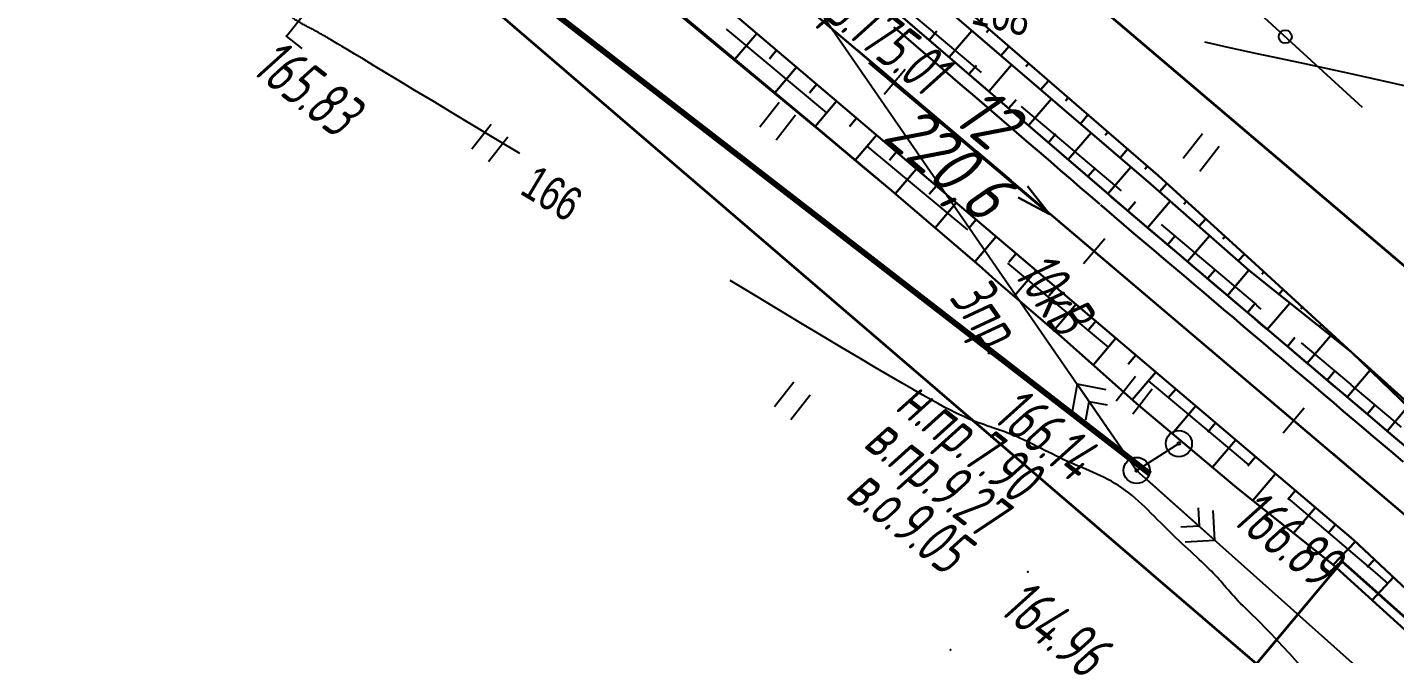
# Model space of a CAD drawing. Header units: millimetres. Extents: x -1799 to 6962, y -1020 to 4121.
# Drawn here: x 6462.8 to 6567.4, y -115.3 to -67.4 of the extents above; entities that cross this region are included whole.
import ezdxf

# ---------------------------------------------------------------- set-up
doc = ezdxf.new("R2010")
doc.units = ezdxf.units.MM
doc.linetypes.add('CONTI', pattern=[0])
doc.linetypes.add('STROT', pattern=[1.7, 0.5, -1.2])
for name, color, linetype, lineweight in [('10', 1, 'Continuous', 35), ('КОПИЯ_ОСЬ_13_ОТКОСЫ', 7, 'Continuous', 30), ('КОПИЯ_ОСЬ_ГРАНИЦЫ_ПОЛОС', 7, 'Continuous', 30), ('Новые опоры', 5, 'Continuous', 35), ('ОСЬ_ВЕРХ_ПОКРЫТИЯ_ГРАНИЦЫ_ПОЛОС', 7, 'Continuous', 30), ('ОСЬ_ВЕРХ_ПОКРЫТИЯ_ОСЬ', 1, 'Continuous', 30), ('Уклоны ПЧ', 5, 'Continuous', 30)]:
    doc.layers.add(name, color=color, linetype=linetype, lineweight=lineweight)
for name, color, linetype in [('GOR_BDEFAULT', 212, 'CONTI'), ('NAD_MDEFAULT', 7, 'CONTI'), ('PI_OTDEFAULT', 172, 'CONTI'), ('PI_TTDEFAULT', 5, 'CONTI'), ('SIT_LDEFAULT', 7, 'CONTI'), ('USLZNDEFAULT', 7, 'CONTI'), ('КОПИЯ_ОСЬ_ТАНГЕНСЫ', 1, 'Continuous'), ('ОСЬ_ВЕРХ_ПОКРЫТИЯ_ПИКЕТЫ', 1, 'Continuous'), ('ОСЬ_ВЕРХ_ПОКРЫТИЯ_ТАНГЕНСЫ', 1, 'Continuous'), ('разметка', 7, 'Continuous')]:
    doc.layers.add(name, color=color, linetype=linetype)
doc.styles.add('eskd', font='spds.shx', dxfattribs={"width": 1.2, "oblique": 15})
doc.styles.add('SHRFT', font='TXT', dxfattribs={"width": 3.5})
doc.styles.add('ГОСТ', font='', dxfattribs={"oblique": 15, "height": 4})
doc.styles.get('ГОСТ').set_extended_font_data('GOST type A')

# ---------------------------------------------------------------- blocks, each defined once
blk = doc.blocks.new('BL_26')
at = {"color": 0}
for radius in [1, 0.1]:
    blk.add_circle((0, 0), radius, dxfattribs=at)
blk = doc.blocks.new('BL_2011')
at = {"color": 0}
for p, q in [((0, 0), (0, 2.4)), ((1.6, 0), (1.6, 2.4))]:
    blk.add_line(p, q, dxfattribs=at)
blk = doc.blocks.new('BL_108')
at = {"color": 0}
for p, q in [((-0.8, 7), (0, 6.3)), ((0, 0), (0, 7)), ((0, 6.3), (0.8, 7)), ((-1.2, 5.8), (0, 5)), ((0, 5), (1.2, 5.8)), ((-1.8, 4.7), (0, 3.6)), ((0, 3.6), (1.8, 4.7)), ((-2.2, 3.6), (0, 2)), ((0, 2), (2.2, 3.6)), ((1.5, 0), (0, 0))]:
    blk.add_line(p, q, dxfattribs=at)
blk = doc.blocks.new('*U55')
at = {"layer": 'КОПИЯ_ОСЬ_13_ОТКОСЫ'}
for points in [[(150.64, -158.21), (165.84, -171.21), (173.35, -177.81), (181.17, -184.05)], [(148.25, -154.85), (157.32, -162.71), (158.82, -164.02), (166.39, -170.56), (168.09, -172.11), (173.8, -177.29), (181.17, -184.05)], [(153.48, -159.38), (153.27, -159.62)], [(154.99, -160.69), (154.37, -161.4)], [(156.5, -162), (156.29, -162.23)], [(158.01, -163.31), (157.41, -164)], [(159.52, -164.62), (159.32, -164.85)], [(161.03, -165.93), (160.45, -166.6)], [(162.55, -167.24), (162.35, -167.46)], [(164.06, -168.54), (163.49, -169.2)], [(165.57, -169.85), (165.38, -170.07)], [(167.07, -171.17), (166.5, -171.8)], [(168.55, -172.52), (168.36, -172.73)], [(170.03, -173.87), (169.51, -174.44)], [(171.51, -175.21), (171.34, -175.4)], [(172.99, -176.56), (172.52, -177.08)], [(174.47, -177.91), (174.31, -178.08)], [(175.94, -179.26), (175.61, -179.62)], [(177.41, -180.61), (177.3, -180.73)], [(178.89, -181.96), (178.74, -182.12)], [(180.36, -183.31), (180.31, -183.36)]]:
    blk.add_lwpolyline(points, dxfattribs=at)
blk = doc.blocks.new('*U56')
at = {"layer": 'КОПИЯ_ОСЬ_13_ОТКОСЫ'}
for points in [[(0, 0), (6.79, -6.52), (14.64, -12.73), (16.54, -14.36), (30.23, -26.2), (37.37, -32.31)], [(0, 0), (7, -6.28), (14.81, -12.54), (15.98, -13.55), (30.37, -26.03), (37.37, -32.31)], [(2.98, -2.67), (2.89, -2.77)], [(4.46, -4.01), (4.43, -4.04)], [(5.95, -5.35), (5.77, -5.54)], [(7.46, -6.66), (7.41, -6.73)], [(9.02, -7.91), (8.84, -8.14)], [(10.58, -9.16), (10.52, -9.23)], [(12.15, -10.41), (11.98, -10.62)], [(13.71, -11.66), (13.65, -11.73)], [(15.25, -12.92), (15.09, -13.11)], [(16.76, -14.23), (16.71, -14.3)], [(18.27, -15.54), (18.12, -15.73)], [(19.79, -16.86), (19.73, -16.92)], [(21.3, -18.17), (21.14, -18.34)], [(22.81, -19.48), (22.76, -19.53)], [(24.32, -20.79), (24.17, -20.96)], [(25.83, -22.1), (25.78, -22.15)], [(27.34, -23.41), (27.19, -23.58)], [(28.85, -24.72), (28.8, -24.77)], [(30.36, -26.03), (30.22, -26.19)], [(31.85, -27.36), (31.8, -27.42)], [(33.34, -28.7), (33.26, -28.79)], [(34.83, -30.03), (34.8, -30.06)], [(36.32, -31.37), (36.3, -31.39)]]:
    blk.add_lwpolyline(points, dxfattribs=at)
blk = doc.blocks.new('Стрелка')
at = {"layer": 'Уклоны ПЧ', "ltscale": 2}
for points in [[(-0.02, -0.05), (-0.02, 17.97)], [(-0.02, -0.05), (-0.58, 2.62)], [(-0.02, -0.05), (0.53, 2.62)]]:
    blk.add_lwpolyline(points, dxfattribs=at)

msp = doc.modelspace()

# ---------------------------------------------------------------- linework, layer by layer
at = {"layer": '10'}
for points in [[(6793.35, -384.84), (6770.37, -319.07), (6764.77, -303.04), (6757.12, -284.91), (6740.02, -244.43), (6734.48, -237.3), (6720.36, -219.1), (6715.48, -214.91), (6691.38, -194.23), (6670.76, -176.53), (6602.52, -114.87), (6488.07, -17.7), (6445.51, 26.02), (6390.83, 91.9), (6326.94, 163.71), (6272.93, 214.1), (6270.11, 207.68), (6248, 222.4), (6234.43, 228.78), (6235.36, 230.3), (6147.93, 271.03)], [(6198.35, 229.81), (6243.16, 208.23), (6255.13, 195.99), (6255.13, 195.99), (6309.2, 140.67), (6342.21, 105.96), (6373.72, 73.18), (6408.06, 37.26), (6403.84, 29.49), (6423.25, 6.01), (6467.58, -39.55), (6556.81, -116.04), (6563.36, -108.24), (6618.87, -157.59), (6676.04, -208.42), (6688.22, -220.56), (6691.48, -224.46), (6687.19, -229.45), (6727.12, -269.92), (6727.12, -269.92), (6741.72, -309.71), (6748.6, -301.15), (6752.28, -311.33), (6772.9, -369.57)], [(6272.93, 214.1), (6326.94, 163.71), (6390.83, 91.9), (6445.51, 26.02), (6488.07, -17.7), (6602.52, -114.87), (6670.76, -176.53), (6691.38, -194.23), (6715.48, -214.91), (6720.36, -219.1), (6734.48, -237.3), (6740.02, -244.43), (6757.12, -284.91), (6764.77, -303.04), (6770.37, -319.07), (6793.35, -384.84), (6802.17, -388.78), (6818.27, -433.08), (6818.27, -433.08), (6854.48, -549.11), (6853.3, -551.03), (6857.05, -557.06), (6863, -576.5), (6882.06, -646.69)]]:
    msp.add_lwpolyline(points, dxfattribs=at)
at = {"layer": 'GOR_BDEFAULT', "color": 212, "flags": 128}
for points, elevation in [([(6493.85, -73.08), (6492.47, -72.25), (6491.26, -71.52), (6490.2, -70.88), (6489.3, -70.34), (6488.53, -69.87), (6487.88, -69.49), (6487.35, -69.16), (6486.91, -68.9), (6486.56, -68.7), (6486.29, -68.53), (6486.08, -68.41), (6485.92, -68.31), (6485.8, -68.24), (6485.7, -68.19), (6485.62, -68.14), (6485.54, -68.09), (6485.47, -68.05), (6485.39, -68.01), (6485.32, -67.96), (6485.25, -67.92), (6485.17, -67.88), (6485.1, -67.84), (6485.03, -67.8), (6484.96, -67.76), (6484.89, -67.72), (6484.82, -67.68), (6484.75, -67.64), (6484.68, -67.6), (6484.6, -67.57), (6484.53, -67.53), (6484.46, -67.49), (6484.38, -67.45), (6484.31, -67.41), (6484.23, -67.37), (6484.16, -67.33), (6484.08, -67.29), (6484.01, -67.25), (6483.93, -67.21), (6483.85, -67.17), (6483.78, -67.13), (6483.71, -67.09), (6483.63, -67.05), (6483.56, -67.01), (6483.49, -66.96), (6483.43, -66.92), (6483.36, -66.88), (6483.3, -66.84), (6483.23, -66.79), (6483.17, -66.75), (6483.11, -66.71), (6483.06, -66.67), (6483, -66.62), (6482.95, -66.58), (6482.9, -66.54), (6482.86, -66.51), (6482.81, -66.47), (6482.77, -66.43), (6482.73, -66.4), (6482.69, -66.37), (6482.66, -66.34), (6482.36, -66.11), (6481.66, -65.81), (6481.54, -65.77), (6481.4, -65.72), (6481.26, -65.67), (6481.1, -65.61), (6480.94, -65.56), (6480.78, -65.5), (6480.61, -65.44), (6480.45, -65.38), (6480.28, -65.33), (6480.12, -65.27), (6479.96, -65.22), (6479.81, -65.16), (6479.67, -65.11), (6479.54, -65.07), (6479.42, -65.03)], 166), ([(6556.86, -69.46), (6554.86, -69.03), (6552.84, -68.58)], 168), ([(6604.98, -87.42), (6604, -86.87), (6602.91, -86.25), (6601.71, -85.58), (6600.42, -84.86), (6599.04, -84.1), (6597.59, -83.32), (6596.07, -82.51), (6594.49, -81.69), (6592.87, -80.86), (6591.2, -80.04), (6589.51, -79.22), (6587.79, -78.43), (6586.07, -77.66), (6584.34, -76.93), (6582.62, -76.23), (6580.91, -75.59), (6579.21, -74.99), (6577.53, -74.44), (6575.85, -73.92), (6574.18, -73.44), (6572.5, -72.98), (6570.83, -72.55), (6569.14, -72.14), (6567.44, -71.74), (6565.73, -71.36), (6564.01, -70.98), (6562.26, -70.61), (6560.49, -70.23), (6558.69, -69.85), (6556.86, -69.46)], 168), ([(6500.48, -77.08), (6498.65, -75.98), (6496.92, -74.93), (6495.32, -73.97), (6493.85, -73.08)], 166), ([(6523.56, -90.97), (6521.98, -90.03), (6520.28, -89.01), (6518.47, -87.92), (6516.57, -86.78)], 166), ([(6606.27, -172.87), (6605.93, -172.24), (6605.56, -171.53), (6605.15, -170.77), (6604.72, -169.96), (6604.26, -169.1), (6603.79, -168.22), (6603.31, -167.32), (6602.82, -166.41), (6602.33, -165.5), (6601.84, -164.6), (6601.36, -163.72), (6600.9, -162.88), (6600.45, -162.07), (6600.03, -161.31), (6599.64, -160.62), (6599.28, -159.99), (6598.96, -159.43), (6598.66, -158.93), (6598.39, -158.48), (6598.14, -158.09), (6597.92, -157.74), (6597.72, -157.44), (6597.54, -157.17), (6597.37, -156.94), (6597.21, -156.74), (6597.07, -156.55), (6596.93, -156.39), (6596.81, -156.24), (6596.68, -156.1), (6596.56, -155.96), (6596.43, -155.82), (6596.31, -155.68), (6596.19, -155.54), (6596.07, -155.39), (6595.95, -155.24), (6595.84, -155.08), (6595.73, -154.92), (6595.63, -154.75), (6595.53, -154.58), (6595.44, -154.39), (6595.36, -154.19), (6595.28, -153.99), (6595.22, -153.77), (6595.17, -153.54), (6595.13, -153.29), (6595.1, -153.03), (6595.08, -152.76), (6595.08, -152.48), (6595.08, -152.19), (6595.08, -151.89), (6595.09, -151.59), (6595.11, -151.29), (6595.13, -150.99), (6595.14, -150.69), (6595.16, -150.4), (6595.18, -150.12), (6595.19, -149.84), (6595.19, -149.58), (6595.19, -149.32), (6595.18, -149.09), (6595.16, -148.87), (6595.13, -148.67), (6595.09, -148.48), (6595.04, -148.31), (6594.99, -148.15), (6594.93, -148), (6594.86, -147.87), (6594.78, -147.74), (6594.7, -147.62), (6594.61, -147.51), (6594.52, -147.41), (6594.43, -147.3), (6594.33, -147.21), (6594.22, -147.11), (6594.12, -147.02), (6594.01, -146.92), (6593.9, -146.83), (6593.79, -146.73), (6593.67, -146.64), (6593.56, -146.54), (6593.44, -146.45), (6593.33, -146.35), (6593.21, -146.26), (6593.1, -146.16), (6592.98, -146.06), (6592.87, -145.96), (6592.75, -145.87), (6592.64, -145.77), (6592.53, -145.67), (6592.43, -145.57), (6592.32, -145.47), (6592.22, -145.37), (6592.12, -145.27), (6592.02, -145.17), (6591.92, -145.07), (6591.82, -144.96), (6591.72, -144.86), (6591.63, -144.76), (6591.53, -144.66), (6591.43, -144.56), (6591.34, -144.45), (6591.24, -144.35), (6591.14, -144.25), (6591.04, -144.15), (6590.94, -144.05), (6590.84, -143.95), (6590.73, -143.85), (6590.63, -143.75), (6590.51, -143.66), (6590.4, -143.57), (6590.28, -143.48), (6590.15, -143.4), (6590.02, -143.33), (6589.88, -143.27), (6589.73, -143.22), (6589.57, -143.17), (6589.41, -143.14), (6589.23, -143.12), (6589.05, -143.11), (6588.85, -143.12), (6588.65, -143.13), (6588.43, -143.17), (6588.2, -143.21), (6587.97, -143.26), (6587.73, -143.32), (6587.48, -143.38), (6587.23, -143.44), (6586.98, -143.5), (6586.73, -143.56), (6586.47, -143.61), (6586.22, -143.66), (6585.97, -143.7), (6585.72, -143.72), (6585.47, -143.73), (6585.24, -143.73), (6585.01, -143.7), (6584.78, -143.66), (6584.57, -143.6), (6584.35, -143.53), (6584.15, -143.45), (6583.94, -143.35), (6583.75, -143.24), (6583.55, -143.12), (6583.36, -143), (6583.17, -142.86), (6582.99, -142.72), (6582.8, -142.57), (6582.62, -142.43), (6582.44, -142.27), (6582.26, -142.12), (6582.08, -141.96), (6581.89, -141.8), (6581.69, -141.63), (6581.48, -141.43), (6581.25, -141.21), (6580.99, -140.96), (6580.7, -140.66), (6580.37, -140.32), (6580, -139.92), (6579.59, -139.46), (6579.12, -138.94), (6578.6, -138.34), (6578.02, -137.66), (6577.37, -136.9), (6576.65, -136.04), (6575.85, -135.08), (6574.98, -134.04), (6574.06, -132.92), (6573.09, -131.74), (6572.09, -130.51), (6571.05, -129.24), (6569.99, -127.96), (6568.93, -126.66), (6567.87, -125.36), (6566.82, -124.09), (6565.79, -122.84), (6564.79, -121.63), (6563.83, -120.48), (6562.93, -119.4), (6562.08, -118.4), (6561.3, -117.49), (6560.58, -116.67), (6559.93, -115.94), (6559.34, -115.28), (6558.8, -114.69), (6558.31, -114.16), (6557.87, -113.7), (6557.47, -113.29), (6557.12, -112.93), (6556.79, -112.61), (6556.5, -112.32), (6556.24, -112.07), (6556.01, -111.84), (6555.79, -111.63), (6555.59, -111.44), (6555.41, -111.25), (6555.23, -111.07), (6555.07, -110.89), (6554.92, -110.73), (6554.77, -110.56), (6554.63, -110.4), (6554.49, -110.24), (6554.36, -110.08), (6554.22, -109.93), (6554.09, -109.77), (6553.95, -109.62), (6553.81, -109.46), (6553.67, -109.3), (6553.52, -109.14), (6553.36, -108.98), (6553.19, -108.81), (6553.01, -108.63), (6552.83, -108.46), (6552.63, -108.27), (6552.43, -108.09), (6552.23, -107.9), (6552.01, -107.7), (6551.8, -107.5), (6551.57, -107.3), (6551.35, -107.09), (6551.12, -106.88), (6550.89, -106.66), (6550.66, -106.44), (6550.42, -106.22), (6550.19, -105.99), (6549.95, -105.75), (6549.71, -105.52), (6549.48, -105.28), (6549.24, -105.04), (6549, -104.8), (6548.76, -104.56), (6548.52, -104.32), (6548.28, -104.09), (6548.04, -103.86), (6547.79, -103.63), (6547.54, -103.41), (6547.29, -103.2), (6547.03, -102.99), (6546.78, -102.8), (6546.52, -102.61), (6546.25, -102.44), (6545.98, -102.27), (6545.71, -102.11), (6545.44, -101.96), (6545.16, -101.82), (6544.88, -101.69), (6544.6, -101.56), (6544.32, -101.43), (6544.03, -101.3), (6543.75, -101.18), (6543.46, -101.06), (6543.18, -100.94), (6542.89, -100.82), (6542.6, -100.69), (6542.31, -100.57), (6542.03, -100.43), (6541.74, -100.3), (6541.46, -100.16), (6541.17, -100.02), (6540.89, -99.89), (6540.61, -99.75), (6540.34, -99.61), (6540.06, -99.47), (6539.79, -99.33), (6539.53, -99.2), (6539.26, -99.07), (6539, -98.95), (6538.75, -98.83), (6538.5, -98.72), (6538.26, -98.61), (6538.02, -98.51), (6537.79, -98.42), (6537.56, -98.34), (6537.33, -98.25), (6537.11, -98.17), (6536.88, -98.1), (6536.65, -98.02), (6536.43, -97.94), (6536.2, -97.86), (6535.96, -97.78), (6535.72, -97.7), (6535.48, -97.61), (6535.23, -97.51), (6534.97, -97.41), (6534.7, -97.3), (6534.42, -97.17), (6534.12, -97.03), (6533.78, -96.87), (6533.41, -96.68), (6532.98, -96.46), (6532.5, -96.2), (6531.93, -95.89), (6531.29, -95.52), (6530.55, -95.1), (6529.71, -94.61), (6528.75, -94.05), (6527.66, -93.41), (6526.44, -92.69), (6525.08, -91.88), (6523.56, -90.97)], 166)]:
    msp.add_lwpolyline(points, dxfattribs=dict(at, elevation=elevation))
at = {"layer": 'PI_TTDEFAULT', "color": 5}
for p in [(6482.66, -68.12, 165.83), (6547.64, -101.28, 166.13), (6539.32, -109.03, 164.96), (6533.41, -114.97, 164.22)]:
    msp.add_point(p, dxfattribs=at)
at = {"layer": 'SIT_LDEFAULT', "color": 7}
for p, q in [((6547.64, -101.28), (6504.18, -38.38)), ((6564.9, -73.55), (6553.1, -62.75)), ((6535.78, -70.89), (6528.14, -64.44)), ((6516.25, -67.57), (6516.66, -67.91)), ((6516.66, -67.91), (6523.94, -73.96)), ((6546.48, -79.93), (6538.84, -73.48)), ((6527.02, -76.5), (6534.71, -82.89)), ((6556.82, -88.64), (6549.53, -82.49)), ((6537.78, -85.46), (6545.46, -91.86)), ((6557.17, -88.95), (6556.81, -88.65)), ((6564.03, -94.72), (6560.24, -91.52)), ((6543.09, -94.7), (6542.69, -96.92)), ((6547.07, -100.46), (6543.09, -94.7)), ((6545.32, -95.11), (6543.09, -94.7)), ((6548.53, -94.43), (6553.01, -98.18)), ((6567.88, -97.97), (6564.03, -94.73)), ((6543.75, -97.41), (6544, -96.01)), ((6544, -96.01), (6545.39, -96.27)), ((6553.01, -98.17), (6556.19, -100.86)), ((6547.64, -101.28), (6550.87, -99.23)), ((6593.95, -142.53), (6547.64, -101.28)), ((6548.39, -101.95), (6553.61, -106.6)), ((6559.25, -103.44), (6559.52, -103.67)), ((6552.34, -104.13), (6552.42, -105.54)), ((6553.61, -106.6), (6553.48, -104.34)), ((6559.52, -103.67), (6566.04, -109.23)), ((6552.42, -105.54), (6551.01, -105.62)), ((6551.35, -106.73), (6553.61, -106.6)), ((6566.04, -109.23), (6566.86, -109.93))]:
    msp.add_line(p, q, dxfattribs=at)
msp.add_circle((6559, -68.15), 0.5, dxfattribs=at)
at = {"layer": 'КОПИЯ_ОСЬ_13_ОТКОСЫ'}
for points in [[(6460.8, -14.9), (6464.92, -19.34), (6468.05, -22.64), (6470.16, -24.81), (6472.29, -26.95), (6474.24, -28.89), (6476.22, -30.8), (6478.41, -32.9), (6480.62, -34.98), (6485.09, -39.07), (6486.59, -40.42), (6488.47, -42.1), (6490.35, -43.77), (6492.62, -45.76), (6494.9, -47.73), (6497.94, -50.36), (6502.14, -53.94), (6564.23, -106.59), (6571.53, -113.43)], [(6506.79, -46.93), (6546.98, -81.47), (6569.4, -100.48)], [(6509.58, -63.73), (6522.62, -74.63), (6528.75, -79.77), (6535.59, -85.63), (6536.34, -86.28), (6537.09, -86.95), (6540.12, -89.55), (6541.86, -91.06), (6547.62, -96.17), (6555.29, -102.6), (6562.63, -108.47), (6570.06, -115.18)], [(6509.58, -63.73), (6522.62, -74.63), (6527.99, -79.13), (6528.75, -79.77)], [(6509.5, -63.82), (6523.38, -75.29), (6526.83, -78.18), (6528.75, -79.77)], [(6533.53, -66.41), (6548.72, -79.41), (6556.24, -86.01), (6564.06, -92.25), (6570.85, -98.78)], [(6514.45, -67.9), (6514.5, -67.84)], [(6518.6, -67.9), (6516.93, -69.87)], [(6531.79, -68.42), (6532.36, -67.74)], [(6533.3, -69.72), (6535.04, -67.7)], [(6515.99, -69.18), (6516.01, -69.16)], [(6520.12, -69.19), (6519.57, -69.85)], [(6517.53, -70.45), (6517.57, -70.41)], [(6521.65, -70.48), (6519.99, -72.43)], [(6534.82, -71.02), (6535.4, -70.35)], [(6536.34, -72.33), (6538.08, -70.3)], [(6519.07, -71.73), (6519.08, -71.71)], [(6523.18, -71.78), (6522.62, -72.43)], [(6520.61, -73), (6520.64, -72.97)], [(6524.7, -73.07), (6523.06, -75)], [(6537.85, -73.63), (6538.43, -72.96)], [(6539.37, -74.93), (6541.12, -72.9)], [(6522.16, -74.27), (6522.16, -74.27)], [(6526.23, -74.36), (6525.68, -75.01)], [(6523.7, -75.55), (6523.71, -75.54)], [(6527.75, -75.66), (6526.13, -77.57)], [(6540.89, -76.24), (6541.47, -75.56)], [(6542.4, -77.54), (6544.16, -75.5)], [(6525.23, -76.84), (6525.23, -76.83)], [(6529.28, -76.95), (6528.74, -77.59)], [(6526.76, -78.12), (6526.77, -78.11)], [(6530.8, -78.24), (6529.19, -80.15)], [(6543.92, -78.84), (6544.5, -78.17)], [(6545.44, -80.15), (6547.19, -78.11)], [(6528.3, -79.4), (6528.3, -79.4)], [(6532.33, -79.54), (6531.79, -80.17)], [(6533.85, -80.83), (6532.23, -82.75)], [(6546.96, -81.45), (6547.54, -80.77)], [(6548.48, -82.75), (6550.2, -80.71)], [(6535.38, -82.12), (6534.84, -82.76)], [(6536.9, -83.42), (6535.27, -85.35)], [(6550.01, -84.04), (6550.58, -83.36)], [(6551.53, -85.33), (6553.21, -83.35)], [(6538.43, -84.71), (6537.88, -85.36)], [(6539.95, -86), (6538.28, -87.97)], [(6553.06, -86.63), (6553.62, -85.97)], [(6554.58, -87.92), (6556.21, -85.99)], [(6541.48, -87.3), (6540.92, -87.95)], [(6543.01, -88.59), (6541.31, -90.59)], [(6556.11, -89.21), (6556.65, -88.57)], [(6557.63, -90.51), (6559.34, -88.49)], [(6544.53, -89.88), (6543.97, -90.55)], [(6546.06, -91.18), (6544.31, -93.24)], [(6559.16, -91.8), (6559.73, -91.13)], [(6560.68, -93.09), (6562.47, -90.99)], [(6547.58, -92.47), (6547, -93.16)], [(6549.11, -93.76), (6547.3, -95.89)], [(6562.21, -94.39), (6562.8, -93.68)], [(6563.74, -95.68), (6565.48, -93.62)], [(6550.63, -95.06), (6550.03, -95.77)], [(6552.16, -96.35), (6550.36, -98.47)], [(6565.26, -96.97), (6565.84, -96.29)], [(6566.79, -98.27), (6568.37, -96.4)], [(6553.68, -97.65), (6553.09, -98.35)], [(6555.21, -98.94), (6553.43, -101.04)], [(6556.73, -100.23), (6556.14, -100.93)], [(6558.26, -101.53), (6556.52, -103.58)], [(6559.79, -102.82), (6559.2, -103.5)], [(6561.31, -104.11), (6559.64, -106.08)], [(6562.84, -105.41), (6562.28, -106.06)], [(6564.36, -106.71), (6562.67, -108.5)], [(6565.82, -108.07), (6565.25, -108.67)], [(6567.27, -109.44), (6565.64, -111.19)]]:
    msp.add_lwpolyline(points, dxfattribs=at)
at = {"layer": 'КОПИЯ_ОСЬ_ГРАНИЦЫ_ПОЛОС'}
for points in [[(6545.53, -80.24), (6545.75, -80.43), (6546.51, -81.08), (6547.27, -81.72), (6548.04, -82.37), (6548.8, -83.02), (6549.56, -83.66), (6550.32, -84.31), (6551.08, -84.95), (6551.84, -85.6), (6552.61, -86.24), (6553.37, -86.89), (6554.13, -87.53), (6554.89, -88.18), (6555.65, -88.83), (6556.41, -89.47), (6557.17, -90.12), (6557.94, -90.76), (6558.7, -91.41), (6559.46, -92.05), (6559.55, -92.13)], [(6544.87, -80.99), (6545.15, -81.23), (6545.91, -81.88), (6546.67, -82.52), (6547.43, -83.17), (6548.2, -83.82), (6548.96, -84.46), (6549.72, -85.11), (6550.48, -85.75), (6551.24, -86.4), (6552.01, -87.05), (6552.77, -87.69), (6553.53, -88.34), (6554.29, -88.99), (6555.06, -89.63), (6555.82, -90.28), (6556.58, -90.93), (6557.34, -91.57), (6558.11, -92.22), (6558.87, -92.86), (6559.63, -93.51), (6560.39, -94.16), (6561.16, -94.8), (6561.92, -95.45), (6562.68, -96.1), (6563.44, -96.74), (6564.2, -97.39), (6564.97, -98.04), (6565.73, -98.68), (6566.49, -99.33), (6567.25, -99.97), (6568.02, -100.62)]]:
    msp.add_lwpolyline(points, dxfattribs=at)
at = {"layer": 'КОПИЯ_ОСЬ_ТАНГЕНСЫ'}
msp.add_line((6474.56, -25.32), (6737.14, -247.94), dxfattribs=at)
at = {"layer": 'Новые опоры', "color": 1, "lineweight": 80, "ltscale": 7}
msp.add_lwpolyline([(6471.75, 7.86), (6508.13, -33.25), (6489.09, -55.48), (6548.66, -101.54)], dxfattribs=at)
at = {"layer": 'ОСЬ_ВЕРХ_ПОКРЫТИЯ_ГРАНИЦЫ_ПОЛОС'}
for points in [[(6460.8, -14.9), (6464.92, -19.34), (6468.05, -22.64), (6470.16, -24.81), (6472.29, -26.95), (6474.24, -28.89), (6476.22, -30.8), (6478.41, -32.9), (6480.62, -34.98), (6485.09, -39.07), (6486.59, -40.42), (6488.47, -42.1), (6490.35, -43.77), (6492.62, -45.76), (6494.9, -47.73), (6497.94, -50.36), (6502.14, -53.94), (6564.23, -106.59), (6571.53, -113.43)], [(6506.79, -46.93), (6545.48, -80.18)], [(6529.08, -67.41), (6529.83, -68.05), (6530.58, -68.7), (6531.33, -69.34), (6532.08, -69.99), (6532.83, -70.63), (6533.58, -71.28), (6534.33, -71.92), (6535.08, -72.57), (6535.83, -73.21), (6536.58, -73.85), (6537.33, -74.5), (6538.08, -75.14), (6538.83, -75.79), (6539.58, -76.43), (6540.33, -77.08), (6541.08, -77.72), (6541.83, -78.37), (6542.58, -79.01), (6543.33, -79.66), (6544.08, -80.3), (6544.83, -80.95)], [(6545.53, -80.23), (6546.23, -80.83), (6546.98, -81.47), (6547.72, -82.11), (6548.47, -82.74), (6549.22, -83.37), (6549.97, -84.01), (6550.71, -84.64), (6551.46, -85.27), (6552.21, -85.91), (6552.96, -86.54), (6553.7, -87.18), (6554.45, -87.81), (6555.2, -88.44), (6555.95, -89.08), (6556.69, -89.71), (6557.44, -90.34), (6558.19, -90.98), (6558.94, -91.61), (6559.68, -92.25), (6560.43, -92.88), (6561.18, -93.51), (6561.93, -94.15), (6562.67, -94.78), (6563.42, -95.41), (6564.17, -96.05), (6564.92, -96.68), (6565.66, -97.32), (6566.41, -97.95), (6567.16, -98.58), (6567.91, -99.22)]]:
    msp.add_lwpolyline(points, dxfattribs=at)
at = {"layer": 'ОСЬ_ВЕРХ_ПОКРЫТИЯ_ОСЬ'}
msp.add_lwpolyline([(6510.05, -55.4), (6683.24, -202.24)], dxfattribs=at)
at = {"layer": 'ОСЬ_ВЕРХ_ПОКРЫТИЯ_ПИКЕТЫ'}
for p, q in [((6528.33, -72.54), (6529.94, -70.64)), ((6543.58, -85.48), (6545.2, -83.57)), ((6558.84, -98.41), (6560.45, -96.5))]:
    msp.add_line(p, q, dxfattribs=at)
at = {"layer": 'ОСЬ_ВЕРХ_ПОКРЫТИЯ_ТАНГЕНСЫ'}
msp.add_line((6474.56, -25.32), (6737.14, -247.94), dxfattribs=at)
at = {"layer": 'разметка', "linetype": 'STROT', "lineweight": 30, "ltscale": 7}
msp.add_lwpolyline([(6206.04, 235.47), (6206.04, 235.47, -0.028594), (6252.36, 210.81, -0.04989), (6299.8, 174.43, 11.407778), (6299.8, 174.43, -0.028559), (6349.13, 121.23), (6445.94, 8.12, 0.020074), (6475.4, -24.48, 0.020078), (6508.14, -53.79), (6606.96, -137.57)], format="xyb", dxfattribs=at)

# ---------------------------------------------------------------- block references
at = {"layer": 'USLZNDEFAULT', "color": 7, "rotation": 322.0000000000001}
for name, p in [('BL_108', (6482.66, -68.12)), ('BL_2011', (6518.83, -75.03)), ('BL_2011', (6496.83, -76.71)), ('BL_2011', (6551.2, -77.43)), ('BL_2011', (6546.08, -95.96)), ('BL_2011', (6519.95, -96.4)), ('BL_26', (6550.87, -99.23)), ('BL_26', (6547.64, -101.28))]:
    msp.add_blockref(name, p, dxfattribs=at)
at = {"layer": 'КОПИЯ_ОСЬ_13_ОТКОСЫ'}
for name, p in [('*U55', (6382.89, 91.8)), ('*U56', (6564.06, -92.25))]:
    msp.add_blockref(name, p, dxfattribs=at)
at = {"layer": 'Уклоны ПЧ', "rotation": 50.11292432107313}
msp.add_blockref('Стрелка', (6540.96, -81.66), dxfattribs=at)

# ---------------------------------------------------------------- texts
at = {"layer": 'GOR_BDEFAULT', "color": 212, "style": 'SHRFT', "width": 0.75}
for s, rotation, p in [('168', 346.8845, (6534.91, -67.13, 168)), ('166', 328.9173, (6500.39, -80.09, 166))]:
    msp.add_text(s, height=2.625, rotation=rotation, dxfattribs=at).set_placement(p)
at = {"layer": 'NAD_MDEFAULT', "color": 7, "style": 'eskd', "oblique": 10, "width": 0.8}
for s, rotation, p in [('н.пр.175.01', 322, (6520.33, -64.1)), ('10кВ', 305, (6538.16, -86.26, 167.5)), ('3пр.', 305, (6533.24, -88.08)), ('н.пр.7.90', 322, (6529.08, -96.59, 165.5)), ('в.пр.9.27', 322, (6526.64, -99.41, 165.5)), ('в.о.9.05', 322, (6525.26, -103.3, 165.5))]:
    msp.add_text(s, height=3.5, rotation=rotation, dxfattribs=at).set_placement(p)
at = {"layer": 'PI_OTDEFAULT', "color": 172, "style": 'eskd', "oblique": 10, "width": 0.8}
for s, p in [('165.83', (6479.86, -70.82)), ('166.14', (6536.51, -97.41)), ('166.89', (6554.8, -105.23)), ('164.96', (6537.01, -112.09))]:
    msp.add_text(s, height=3.5, rotation=322, dxfattribs=at).set_placement(p)
at = {"layer": 'Уклоны ПЧ', "style": 'ГОСТ', "oblique": 15}
for s, p in [('12', (6533.42, -74.53)), ('220,6', (6528.07, -75.96))]:
    msp.add_text(s, height=4, rotation=319.8243, dxfattribs=at).set_placement(p)

doc.saveas('drawing.dxf')
